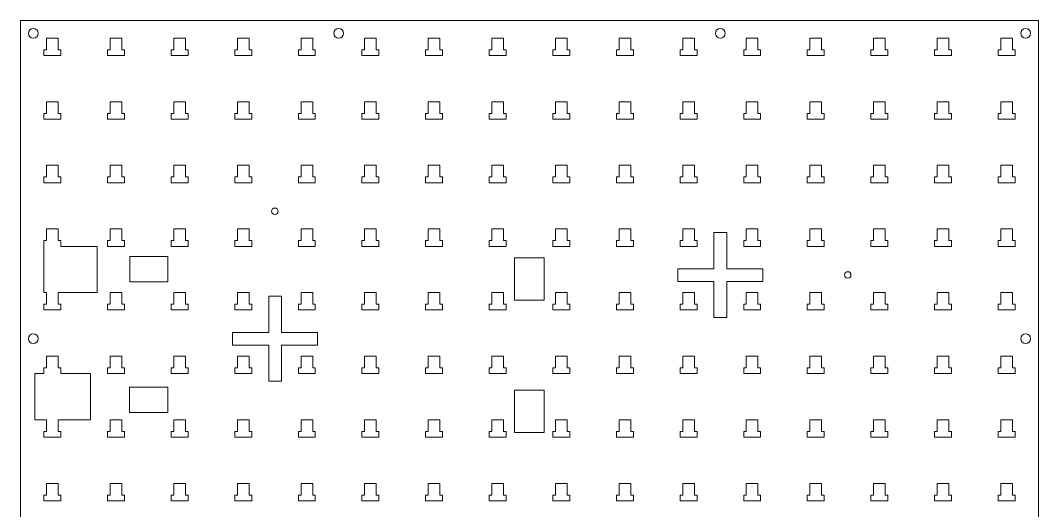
# Model space of a CAD drawing. Header units: millimetres. Extents: x 81 to 1057, y 169 to 680.
# Drawn here: x 576.4 to 1056.6, y 446.4 to 677.6 of the extents above; entities that cross this region are included whole.
import ezdxf

# ---------------------------------------------------------------- set-up
doc = ezdxf.new("R2010")
doc.units = ezdxf.units.MM

msp = doc.modelspace()

# ---------------------------------------------------------------- linework, layer by layer
at = {"color": 7, "linetype": 'Continuous', "lineweight": 15}
for p, q in [((576.433, 677.563), (576.433, 197.363)), ((1056.633, 677.563), (576.433, 677.563)), ((1056.633, 295.543), (1056.633, 677.563)), ((588.783, 669.213), (594.283, 669.213)), ((588.783, 669.213), (588.783, 663.713)), ((594.283, 669.213), (594.283, 663.713)), ((618.783, 669.213), (624.283, 669.213)), ((618.783, 669.213), (618.783, 663.713)), ((624.283, 669.213), (624.283, 663.713)), ((648.783, 669.213), (654.283, 669.213)), ((648.783, 669.213), (648.783, 663.713)), ((654.283, 669.213), (654.283, 663.713)), ((678.783, 669.213), (684.283, 669.213)), ((678.783, 669.213), (678.783, 663.713)), ((684.283, 669.213), (684.283, 663.713)), ((708.783, 669.213), (714.283, 669.213)), ((708.783, 669.213), (708.783, 663.713)), ((714.283, 669.213), (714.283, 663.713)), ((738.783, 669.213), (744.283, 669.213)), ((738.783, 669.213), (738.783, 663.713)), ((744.283, 669.213), (744.283, 663.713)), ((768.783, 669.213), (774.283, 669.213)), ((768.783, 669.213), (768.783, 663.713)), ((774.283, 669.213), (774.283, 663.713)), ((798.783, 669.213), (804.283, 669.213)), ((798.783, 669.213), (798.783, 663.713)), ((804.283, 669.213), (804.283, 663.713)), ((828.783, 669.213), (834.283, 669.213)), ((828.783, 669.213), (828.783, 663.713)), ((834.283, 669.213), (834.283, 663.713)), ((858.783, 669.213), (864.283, 669.213)), ((858.783, 669.213), (858.783, 663.713)), ((864.283, 669.213), (864.283, 663.713)), ((888.783, 669.213), (894.283, 669.213)), ((888.783, 669.213), (888.783, 663.713)), ((894.283, 669.213), (894.283, 663.713)), ((918.783, 669.213), (924.283, 669.213)), ((918.783, 669.213), (918.783, 663.713)), ((924.283, 669.213), (924.283, 663.713)), ((948.783, 669.213), (954.283, 669.213)), ((948.783, 669.213), (948.783, 663.713)), ((954.283, 669.213), (954.283, 663.713)), ((978.783, 669.213), (984.283, 669.213)), ((978.783, 669.213), (978.783, 663.713)), ((984.283, 669.213), (984.283, 663.713)), ((1008.783, 669.213), (1014.283, 669.213)), ((1008.783, 669.213), (1008.783, 663.713)), ((1014.283, 669.213), (1014.283, 663.713)), ((1038.783, 669.213), (1044.283, 669.213)), ((1038.783, 669.213), (1038.783, 663.713)), ((1044.283, 669.213), (1044.283, 663.713)), ((587.533, 663.713), (588.783, 663.713)), ((587.533, 663.713), (587.533, 661.013)), ((594.283, 663.713), (595.533, 663.713)), ((595.533, 663.713), (595.533, 661.013)), ((617.533, 663.713), (618.783, 663.713)), ((617.533, 663.713), (617.533, 661.013)), ((624.283, 663.713), (625.533, 663.713)), ((625.533, 663.713), (625.533, 661.013)), ((647.533, 663.713), (648.783, 663.713)), ((647.533, 663.713), (647.533, 661.013)), ((654.283, 663.713), (655.533, 663.713)), ((655.533, 663.713), (655.533, 661.013)), ((677.533, 663.713), (678.783, 663.713)), ((677.533, 663.713), (677.533, 661.013)), ((684.283, 663.713), (685.533, 663.713)), ((685.533, 663.713), (685.533, 661.013)), ((707.533, 663.713), (708.783, 663.713)), ((707.533, 663.713), (707.533, 661.013)), ((714.283, 663.713), (715.533, 663.713)), ((715.533, 663.713), (715.533, 661.013)), ((737.533, 663.713), (738.783, 663.713)), ((737.533, 663.713), (737.533, 661.013)), ((744.283, 663.713), (745.533, 663.713)), ((745.533, 663.713), (745.533, 661.013)), ((767.533, 663.713), (768.783, 663.713)), ((767.533, 663.713), (767.533, 661.013)), ((774.283, 663.713), (775.533, 663.713)), ((775.533, 663.713), (775.533, 661.013)), ((797.533, 663.713), (798.783, 663.713)), ((797.533, 663.713), (797.533, 661.013)), ((804.283, 663.713), (805.533, 663.713)), ((805.533, 663.713), (805.533, 661.013)), ((827.533, 663.713), (828.783, 663.713)), ((827.533, 663.713), (827.533, 661.013)), ((834.283, 663.713), (835.533, 663.713)), ((835.533, 663.713), (835.533, 661.013)), ((857.533, 663.713), (858.783, 663.713)), ((857.533, 663.713), (857.533, 661.013)), ((864.283, 663.713), (865.533, 663.713)), ((865.533, 663.713), (865.533, 661.013)), ((887.533, 663.713), (888.783, 663.713)), ((887.533, 663.713), (887.533, 661.013)), ((894.283, 663.713), (895.533, 663.713)), ((895.533, 663.713), (895.533, 661.013)), ((917.533, 663.713), (918.783, 663.713)), ((917.533, 663.713), (917.533, 661.013)), ((924.283, 663.713), (925.533, 663.713)), ((925.533, 663.713), (925.533, 661.013)), ((947.533, 663.713), (948.783, 663.713)), ((947.533, 663.713), (947.533, 661.013)), ((954.283, 663.713), (955.533, 663.713)), ((955.533, 663.713), (955.533, 661.013)), ((977.533, 663.713), (978.783, 663.713)), ((977.533, 663.713), (977.533, 661.013)), ((984.283, 663.713), (985.533, 663.713)), ((985.533, 663.713), (985.533, 661.013)), ((1007.533, 663.713), (1008.783, 663.713)), ((1007.533, 663.713), (1007.533, 661.013)), ((1014.283, 663.713), (1015.533, 663.713)), ((1015.533, 663.713), (1015.533, 661.013)), ((1037.533, 663.713), (1038.783, 663.713)), ((1037.533, 663.713), (1037.533, 661.013)), ((1044.283, 663.713), (1045.533, 663.713)), ((1045.533, 663.713), (1045.533, 661.013)), ((587.533, 661.013), (595.533, 661.013)), ((617.533, 661.013), (625.533, 661.013)), ((647.533, 661.013), (655.533, 661.013)), ((677.533, 661.013), (685.533, 661.013)), ((707.533, 661.013), (715.533, 661.013)), ((737.533, 661.013), (745.533, 661.013)), ((767.533, 661.013), (775.533, 661.013)), ((797.533, 661.013), (805.533, 661.013)), ((827.533, 661.013), (835.533, 661.013)), ((857.533, 661.013), (865.533, 661.013)), ((887.533, 661.013), (895.533, 661.013)), ((917.533, 661.013), (925.533, 661.013)), ((947.533, 661.013), (955.533, 661.013)), ((977.533, 661.013), (985.533, 661.013)), ((1007.533, 661.013), (1015.533, 661.013)), ((1037.533, 661.013), (1045.533, 661.013)), ((588.783, 639.213), (594.283, 639.213)), ((588.783, 639.213), (588.783, 633.713)), ((594.283, 639.213), (594.283, 633.713)), ((618.783, 639.213), (624.283, 639.213)), ((618.783, 639.213), (618.783, 633.713)), ((624.283, 639.213), (624.283, 633.713)), ((648.783, 639.213), (654.283, 639.213)), ((648.783, 639.213), (648.783, 633.713)), ((654.283, 639.213), (654.283, 633.713)), ((678.783, 639.213), (684.283, 639.213)), ((678.783, 639.213), (678.783, 633.713)), ((684.283, 639.213), (684.283, 633.713)), ((708.783, 639.213), (714.283, 639.213)), ((708.783, 639.213), (708.783, 633.713)), ((714.283, 639.213), (714.283, 633.713)), ((738.783, 639.213), (744.283, 639.213)), ((738.783, 639.213), (738.783, 633.713)), ((744.283, 639.213), (744.283, 633.713)), ((768.783, 639.213), (774.283, 639.213)), ((768.783, 639.213), (768.783, 633.713)), ((774.283, 639.213), (774.283, 633.713)), ((798.783, 639.213), (804.283, 639.213)), ((798.783, 639.213), (798.783, 633.713)), ((804.283, 639.213), (804.283, 633.713)), ((828.783, 639.213), (834.283, 639.213)), ((828.783, 639.213), (828.783, 633.713)), ((834.283, 639.213), (834.283, 633.713)), ((858.783, 639.213), (864.283, 639.213)), ((858.783, 639.213), (858.783, 633.713)), ((864.283, 639.213), (864.283, 633.713)), ((888.783, 639.213), (894.283, 639.213)), ((888.783, 639.213), (888.783, 633.713)), ((894.283, 639.213), (894.283, 633.713)), ((918.783, 639.213), (924.283, 639.213)), ((918.783, 639.213), (918.783, 633.713)), ((924.283, 639.213), (924.283, 633.713)), ((948.783, 639.213), (954.283, 639.213)), ((948.783, 639.213), (948.783, 633.713)), ((954.283, 639.213), (954.283, 633.713)), ((978.783, 639.213), (984.283, 639.213)), ((978.783, 639.213), (978.783, 633.713)), ((984.283, 639.213), (984.283, 633.713)), ((1008.783, 639.213), (1014.283, 639.213)), ((1008.783, 639.213), (1008.783, 633.713)), ((1014.283, 639.213), (1014.283, 633.713)), ((1038.783, 639.213), (1044.283, 639.213)), ((1038.783, 639.213), (1038.783, 633.713)), ((1044.283, 639.213), (1044.283, 633.713)), ((587.533, 633.713), (588.783, 633.713)), ((587.533, 633.713), (587.533, 631.013)), ((587.533, 631.013), (595.533, 631.013)), ((594.283, 633.713), (595.533, 633.713)), ((595.533, 633.713), (595.533, 631.013)), ((617.533, 633.713), (618.783, 633.713)), ((617.533, 633.713), (617.533, 631.013)), ((617.533, 631.013), (625.533, 631.013)), ((624.283, 633.713), (625.533, 633.713)), ((625.533, 633.713), (625.533, 631.013)), ((647.533, 633.713), (648.783, 633.713)), ((647.533, 633.713), (647.533, 631.013)), ((647.533, 631.013), (655.533, 631.013)), ((654.283, 633.713), (655.533, 633.713)), ((655.533, 633.713), (655.533, 631.013)), ((677.533, 633.713), (678.783, 633.713)), ((677.533, 633.713), (677.533, 631.013)), ((677.533, 631.013), (685.533, 631.013)), ((684.283, 633.713), (685.533, 633.713)), ((685.533, 633.713), (685.533, 631.013)), ((707.533, 633.713), (708.783, 633.713)), ((707.533, 633.713), (707.533, 631.013)), ((707.533, 631.013), (715.533, 631.013)), ((714.283, 633.713), (715.533, 633.713)), ((715.533, 633.713), (715.533, 631.013)), ((737.533, 633.713), (738.783, 633.713)), ((737.533, 633.713), (737.533, 631.013)), ((737.533, 631.013), (745.533, 631.013)), ((744.283, 633.713), (745.533, 633.713)), ((745.533, 633.713), (745.533, 631.013)), ((767.533, 633.713), (768.783, 633.713)), ((767.533, 633.713), (767.533, 631.013)), ((767.533, 631.013), (775.533, 631.013)), ((774.283, 633.713), (775.533, 633.713)), ((775.533, 633.713), (775.533, 631.013)), ((797.533, 633.713), (798.783, 633.713)), ((797.533, 633.713), (797.533, 631.013)), ((797.533, 631.013), (805.533, 631.013)), ((804.283, 633.713), (805.533, 633.713)), ((805.533, 633.713), (805.533, 631.013)), ((827.533, 633.713), (828.783, 633.713)), ((827.533, 633.713), (827.533, 631.013)), ((827.533, 631.013), (835.533, 631.013)), ((834.283, 633.713), (835.533, 633.713)), ((835.533, 633.713), (835.533, 631.013)), ((857.533, 633.713), (858.783, 633.713)), ((857.533, 633.713), (857.533, 631.013)), ((857.533, 631.013), (865.533, 631.013)), ((864.283, 633.713), (865.533, 633.713)), ((865.533, 633.713), (865.533, 631.013)), ((887.533, 633.713), (888.783, 633.713)), ((887.533, 633.713), (887.533, 631.013)), ((887.533, 631.013), (895.533, 631.013)), ((894.283, 633.713), (895.533, 633.713)), ((895.533, 633.713), (895.533, 631.013)), ((917.533, 633.713), (918.783, 633.713)), ((917.533, 633.713), (917.533, 631.013)), ((917.533, 631.013), (925.533, 631.013)), ((924.283, 633.713), (925.533, 633.713)), ((925.533, 633.713), (925.533, 631.013)), ((947.533, 633.713), (948.783, 633.713)), ((947.533, 633.713), (947.533, 631.013)), ((947.533, 631.013), (955.533, 631.013)), ((954.283, 633.713), (955.533, 633.713)), ((955.533, 633.713), (955.533, 631.013)), ((977.533, 633.713), (978.783, 633.713)), ((977.533, 633.713), (977.533, 631.013)), ((977.533, 631.013), (985.533, 631.013)), ((984.283, 633.713), (985.533, 633.713)), ((985.533, 633.713), (985.533, 631.013)), ((1007.533, 633.713), (1008.783, 633.713)), ((1007.533, 633.713), (1007.533, 631.013)), ((1007.533, 631.013), (1015.533, 631.013)), ((1014.283, 633.713), (1015.533, 633.713)), ((1015.533, 633.713), (1015.533, 631.013)), ((1037.533, 633.713), (1038.783, 633.713)), ((1037.533, 633.713), (1037.533, 631.013)), ((1037.533, 631.013), (1045.533, 631.013)), ((1044.283, 633.713), (1045.533, 633.713)), ((1045.533, 633.713), (1045.533, 631.013)), ((588.783, 609.213), (594.283, 609.213)), ((588.783, 609.213), (588.783, 603.713)), ((594.283, 609.213), (594.283, 603.713)), ((618.783, 609.213), (624.283, 609.213)), ((618.783, 609.213), (618.783, 603.713)), ((624.283, 609.213), (624.283, 603.713)), ((648.783, 609.213), (654.283, 609.213)), ((648.783, 609.213), (648.783, 603.713)), ((654.283, 609.213), (654.283, 603.713)), ((678.783, 609.213), (684.283, 609.213)), ((678.783, 609.213), (678.783, 603.713)), ((684.283, 609.213), (684.283, 603.713)), ((708.783, 609.213), (714.283, 609.213)), ((708.783, 609.213), (708.783, 603.713)), ((714.283, 609.213), (714.283, 603.713)), ((738.783, 609.213), (744.283, 609.213)), ((738.783, 609.213), (738.783, 603.713)), ((744.283, 609.213), (744.283, 603.713)), ((768.783, 609.213), (774.283, 609.213)), ((768.783, 609.213), (768.783, 603.713)), ((774.283, 609.213), (774.283, 603.713)), ((798.783, 609.213), (804.283, 609.213)), ((798.783, 609.213), (798.783, 603.713)), ((804.283, 609.213), (804.283, 603.713)), ((828.783, 609.213), (834.283, 609.213)), ((828.783, 609.213), (828.783, 603.713)), ((834.283, 609.213), (834.283, 603.713)), ((858.783, 609.213), (864.283, 609.213)), ((858.783, 609.213), (858.783, 603.713)), ((864.283, 609.213), (864.283, 603.713)), ((888.783, 609.213), (894.283, 609.213)), ((888.783, 609.213), (888.783, 603.713)), ((894.283, 609.213), (894.283, 603.713)), ((918.783, 609.213), (924.283, 609.213)), ((918.783, 609.213), (918.783, 603.713)), ((924.283, 609.213), (924.283, 603.713)), ((948.783, 609.213), (954.283, 609.213)), ((948.783, 609.213), (948.783, 603.713)), ((954.283, 609.213), (954.283, 603.713)), ((978.783, 609.213), (984.283, 609.213)), ((978.783, 609.213), (978.783, 603.713)), ((984.283, 609.213), (984.283, 603.713)), ((1008.783, 609.213), (1014.283, 609.213)), ((1008.783, 609.213), (1008.783, 603.713)), ((1014.283, 609.213), (1014.283, 603.713)), ((1038.783, 609.213), (1044.283, 609.213)), ((1038.783, 609.213), (1038.783, 603.713)), ((1044.283, 609.213), (1044.283, 603.713)), ((587.533, 603.713), (588.783, 603.713)), ((587.533, 603.713), (587.533, 601.013)), ((587.533, 601.013), (595.533, 601.013)), ((594.283, 603.713), (595.533, 603.713)), ((595.533, 603.713), (595.533, 601.013)), ((617.533, 603.713), (618.783, 603.713)), ((617.533, 603.713), (617.533, 601.013)), ((617.533, 601.013), (625.533, 601.013)), ((624.283, 603.713), (625.533, 603.713)), ((625.533, 603.713), (625.533, 601.013)), ((647.533, 603.713), (648.783, 603.713)), ((647.533, 603.713), (647.533, 601.013)), ((647.533, 601.013), (655.533, 601.013)), ((654.283, 603.713), (655.533, 603.713)), ((655.533, 603.713), (655.533, 601.013)), ((677.533, 603.713), (678.783, 603.713)), ((677.533, 603.713), (677.533, 601.013)), ((677.533, 601.013), (685.533, 601.013)), ((684.283, 603.713), (685.533, 603.713)), ((685.533, 603.713), (685.533, 601.013)), ((707.533, 603.713), (708.783, 603.713)), ((707.533, 603.713), (707.533, 601.013)), ((707.533, 601.013), (715.533, 601.013)), ((714.283, 603.713), (715.533, 603.713)), ((715.533, 603.713), (715.533, 601.013)), ((737.533, 603.713), (738.783, 603.713)), ((737.533, 603.713), (737.533, 601.013)), ((737.533, 601.013), (745.533, 601.013)), ((744.283, 603.713), (745.533, 603.713)), ((745.533, 603.713), (745.533, 601.013)), ((767.533, 603.713), (768.783, 603.713)), ((767.533, 603.713), (767.533, 601.013)), ((767.533, 601.013), (775.533, 601.013)), ((774.283, 603.713), (775.533, 603.713)), ((775.533, 603.713), (775.533, 601.013)), ((797.533, 603.713), (798.783, 603.713)), ((797.533, 603.713), (797.533, 601.013)), ((797.533, 601.013), (805.533, 601.013)), ((804.283, 603.713), (805.533, 603.713)), ((805.533, 603.713), (805.533, 601.013)), ((827.533, 603.713), (828.783, 603.713)), ((827.533, 603.713), (827.533, 601.013)), ((827.533, 601.013), (835.533, 601.013)), ((834.283, 603.713), (835.533, 603.713)), ((835.533, 603.713), (835.533, 601.013)), ((857.533, 603.713), (858.783, 603.713)), ((857.533, 603.713), (857.533, 601.013)), ((857.533, 601.013), (865.533, 601.013)), ((864.283, 603.713), (865.533, 603.713)), ((865.533, 603.713), (865.533, 601.013)), ((887.533, 603.713), (888.783, 603.713)), ((887.533, 603.713), (887.533, 601.013)), ((887.533, 601.013), (895.533, 601.013)), ((894.283, 603.713), (895.533, 603.713)), ((895.533, 603.713), (895.533, 601.013)), ((917.533, 603.713), (918.783, 603.713)), ((917.533, 603.713), (917.533, 601.013)), ((917.533, 601.013), (925.533, 601.013)), ((924.283, 603.713), (925.533, 603.713)), ((925.533, 603.713), (925.533, 601.013)), ((947.533, 603.713), (948.783, 603.713)), ((947.533, 603.713), (947.533, 601.013)), ((947.533, 601.013), (955.533, 601.013)), ((954.283, 603.713), (955.533, 603.713)), ((955.533, 603.713), (955.533, 601.013)), ((977.533, 603.713), (978.783, 603.713)), ((977.533, 603.713), (977.533, 601.013)), ((977.533, 601.013), (985.533, 601.013)), ((984.283, 603.713), (985.533, 603.713)), ((985.533, 603.713), (985.533, 601.013)), ((1007.533, 603.713), (1008.783, 603.713)), ((1007.533, 603.713), (1007.533, 601.013)), ((1007.533, 601.013), (1015.533, 601.013)), ((1014.283, 603.713), (1015.533, 603.713)), ((1015.533, 603.713), (1015.533, 601.013)), ((1037.533, 603.713), (1038.783, 603.713)), ((1037.533, 603.713), (1037.533, 601.013)), ((1037.533, 601.013), (1045.533, 601.013)), ((1044.283, 603.713), (1045.533, 603.713)), ((1045.533, 603.713), (1045.533, 601.013)), ((588.783, 579.213), (594.283, 579.213)), ((588.783, 579.213), (588.783, 573.713)), ((594.283, 579.213), (594.283, 573.713)), ((618.783, 579.213), (624.283, 579.213)), ((618.783, 579.213), (618.783, 573.713)), ((624.283, 579.213), (624.283, 573.713)), ((648.783, 579.213), (654.283, 579.213)), ((648.783, 579.213), (648.783, 573.713)), ((654.283, 579.213), (654.283, 573.713)), ((678.783, 579.213), (684.283, 579.213)), ((678.783, 579.213), (678.783, 573.713)), ((684.283, 579.213), (684.283, 573.713)), ((708.783, 579.213), (714.283, 579.213)), ((708.783, 579.213), (708.783, 573.713)), ((714.283, 579.213), (714.283, 573.713)), ((738.783, 579.213), (744.283, 579.213)), ((738.783, 579.213), (738.783, 573.713)), ((744.283, 579.213), (744.283, 573.713)), ((768.783, 579.213), (774.283, 579.213)), ((768.783, 579.213), (768.783, 573.713)), ((774.283, 579.213), (774.283, 573.713)), ((798.783, 579.213), (804.283, 579.213)), ((798.783, 579.213), (798.783, 573.713)), ((804.283, 579.213), (804.283, 573.713)), ((828.783, 579.213), (834.283, 579.213)), ((828.783, 579.213), (828.783, 573.713)), ((834.283, 579.213), (834.283, 573.713)), ((858.783, 579.213), (864.283, 579.213)), ((858.783, 579.213), (858.783, 573.713)), ((864.283, 579.213), (864.283, 573.713)), ((888.783, 579.213), (894.283, 579.213)), ((888.783, 579.213), (888.783, 573.713)), ((894.283, 579.213), (894.283, 573.713)), ((909.533, 577.463), (903.533, 577.463)), ((903.533, 577.463), (903.533, 560.463)), ((909.533, 560.463), (909.533, 577.463)), ((918.783, 579.213), (924.283, 579.213)), ((918.783, 579.213), (918.783, 573.713)), ((924.283, 579.213), (924.283, 573.713)), ((948.783, 579.213), (954.283, 579.213)), ((948.783, 579.213), (948.783, 573.713)), ((954.283, 579.213), (954.283, 573.713)), ((978.783, 579.213), (984.283, 579.213)), ((978.783, 579.213), (978.783, 573.713)), ((984.283, 579.213), (984.283, 573.713)), ((1008.783, 579.213), (1014.283, 579.213)), ((1008.783, 579.213), (1008.783, 573.713)), ((1014.283, 579.213), (1014.283, 573.713)), ((1038.783, 579.213), (1044.283, 579.213)), ((1038.783, 579.213), (1038.783, 573.713)), ((1044.283, 579.213), (1044.283, 573.713)), ((587.533, 573.713), (588.783, 573.713)), ((587.533, 573.713), (587.533, 549.213)), ((594.283, 573.713), (595.533, 573.713)), ((595.533, 573.713), (595.533, 571.013)), ((617.533, 573.713), (618.783, 573.713)), ((617.533, 573.713), (617.533, 571.013)), ((624.283, 573.713), (625.533, 573.713)), ((625.533, 573.713), (625.533, 571.013)), ((647.533, 573.713), (648.783, 573.713)), ((647.533, 573.713), (647.533, 571.013)), ((654.283, 573.713), (655.533, 573.713)), ((655.533, 573.713), (655.533, 571.013)), ((677.533, 573.713), (678.783, 573.713)), ((677.533, 573.713), (677.533, 571.013)), ((684.283, 573.713), (685.533, 573.713)), ((685.533, 573.713), (685.533, 571.013)), ((707.533, 573.713), (708.783, 573.713)), ((707.533, 573.713), (707.533, 571.013)), ((714.283, 573.713), (715.533, 573.713)), ((715.533, 573.713), (715.533, 571.013)), ((737.533, 573.713), (738.783, 573.713)), ((737.533, 573.713), (737.533, 571.013)), ((744.283, 573.713), (745.533, 573.713)), ((745.533, 573.713), (745.533, 571.013)), ((767.533, 573.713), (768.783, 573.713)), ((767.533, 573.713), (767.533, 571.013)), ((774.283, 573.713), (775.533, 573.713)), ((775.533, 573.713), (775.533, 571.013)), ((797.533, 573.713), (798.783, 573.713)), ((797.533, 573.713), (797.533, 571.013)), ((804.283, 573.713), (805.533, 573.713)), ((805.533, 573.713), (805.533, 571.013)), ((827.533, 573.713), (828.783, 573.713)), ((827.533, 573.713), (827.533, 571.013)), ((834.283, 573.713), (835.533, 573.713)), ((835.533, 573.713), (835.533, 571.013)), ((857.533, 573.713), (858.783, 573.713)), ((857.533, 573.713), (857.533, 571.013)), ((864.283, 573.713), (865.533, 573.713)), ((865.533, 573.713), (865.533, 571.013)), ((887.533, 573.713), (888.783, 573.713)), ((887.533, 573.713), (887.533, 571.013)), ((894.283, 573.713), (895.533, 573.713)), ((895.533, 573.713), (895.533, 571.013)), ((917.533, 573.713), (918.783, 573.713)), ((917.533, 573.713), (917.533, 571.013)), ((924.283, 573.713), (925.533, 573.713)), ((925.533, 573.713), (925.533, 571.013)), ((947.533, 573.713), (948.783, 573.713)), ((947.533, 573.713), (947.533, 571.013)), ((954.283, 573.713), (955.533, 573.713)), ((955.533, 573.713), (955.533, 571.013)), ((977.533, 573.713), (978.783, 573.713)), ((977.533, 573.713), (977.533, 571.013)), ((984.283, 573.713), (985.533, 573.713)), ((985.533, 573.713), (985.533, 571.013)), ((1007.533, 573.713), (1008.783, 573.713)), ((1007.533, 573.713), (1007.533, 571.013)), ((1014.283, 573.713), (1015.533, 573.713)), ((1015.533, 573.713), (1015.533, 571.013)), ((1037.533, 573.713), (1038.783, 573.713)), ((1037.533, 573.713), (1037.533, 571.013)), ((1044.283, 573.713), (1045.533, 573.713)), ((1045.533, 573.713), (1045.533, 571.013)), ((612.656, 571.013), (595.533, 571.013)), ((612.656, 549.213), (612.656, 571.013)), ((617.533, 571.013), (625.533, 571.013)), ((647.533, 571.013), (655.533, 571.013)), ((677.533, 571.013), (685.533, 571.013)), ((707.533, 571.013), (715.533, 571.013)), ((737.533, 571.013), (745.533, 571.013)), ((767.533, 571.013), (775.533, 571.013)), ((797.533, 571.013), (805.533, 571.013)), ((827.533, 571.013), (835.533, 571.013)), ((857.533, 571.013), (865.533, 571.013)), ((887.533, 571.013), (895.533, 571.013)), ((917.533, 571.013), (925.533, 571.013)), ((947.533, 571.013), (955.533, 571.013)), ((977.533, 571.013), (985.533, 571.013)), ((1007.533, 571.013), (1015.533, 571.013)), ((1037.533, 571.013), (1045.533, 571.013)), ((646.019, 566.21), (628.019, 566.21)), ((628.019, 566.21), (628.019, 554.21)), ((646.019, 554.21), (646.019, 566.21)), ((823.433, 565.563), (809.433, 565.563)), ((809.433, 565.563), (809.433, 545.563)), ((823.433, 545.563), (823.433, 565.563)), ((903.533, 560.463), (886.533, 560.463)), ((886.533, 560.463), (886.533, 554.463)), ((926.533, 560.463), (909.533, 560.463)), ((926.533, 554.463), (926.533, 560.463)), ((628.019, 554.21), (646.019, 554.21)), ((886.533, 554.463), (903.533, 554.463)), ((903.533, 554.463), (903.533, 537.463)), ((909.533, 537.463), (909.533, 554.463)), ((909.533, 554.463), (926.533, 554.463)), ((587.533, 549.213), (588.783, 549.213)), ((588.783, 549.213), (588.783, 543.713)), ((594.283, 549.213), (594.283, 543.713)), ((594.283, 549.213), (612.656, 549.213)), ((618.783, 549.213), (624.283, 549.213)), ((618.783, 549.213), (618.783, 543.713)), ((624.283, 549.213), (624.283, 543.713)), ((648.783, 549.213), (654.283, 549.213)), ((648.783, 549.213), (648.783, 543.713)), ((654.283, 549.213), (654.283, 543.713)), ((678.783, 549.213), (684.283, 549.213)), ((678.783, 549.213), (678.783, 543.713)), ((684.283, 549.213), (684.283, 543.713)), ((693.533, 547.463), (693.533, 530.463)), ((699.533, 547.463), (693.533, 547.463)), ((699.533, 530.463), (699.533, 547.463)), ((708.783, 549.213), (714.283, 549.213)), ((708.783, 549.213), (708.783, 543.713)), ((714.283, 549.213), (714.283, 543.713)), ((738.783, 549.213), (744.283, 549.213)), ((738.783, 549.213), (738.783, 543.713)), ((744.283, 549.213), (744.283, 543.713)), ((768.783, 549.213), (774.283, 549.213)), ((768.783, 549.213), (768.783, 543.713)), ((774.283, 549.213), (774.283, 543.713)), ((798.783, 549.213), (804.283, 549.213)), ((798.783, 549.213), (798.783, 543.713)), ((804.283, 549.213), (804.283, 543.713)), ((828.783, 549.213), (834.283, 549.213)), ((828.783, 549.213), (828.783, 543.713)), ((834.283, 549.213), (834.283, 543.713)), ((858.783, 549.213), (864.283, 549.213)), ((858.783, 549.213), (858.783, 543.713)), ((864.283, 549.213), (864.283, 543.713)), ((888.783, 549.213), (894.283, 549.213)), ((888.783, 549.213), (888.783, 543.713)), ((894.283, 549.213), (894.283, 543.713)), ((918.783, 549.213), (924.283, 549.213)), ((918.783, 549.213), (918.783, 543.713)), ((924.283, 549.213), (924.283, 543.713)), ((948.783, 549.213), (954.283, 549.213)), ((948.783, 549.213), (948.783, 543.713)), ((954.283, 549.213), (954.283, 543.713)), ((978.783, 549.213), (984.283, 549.213)), ((978.783, 549.213), (978.783, 543.713)), ((984.283, 549.213), (984.283, 543.713)), ((1008.783, 549.213), (1014.283, 549.213)), ((1008.783, 549.213), (1008.783, 543.713)), ((1014.283, 549.213), (1014.283, 543.713)), ((1038.783, 549.213), (1044.283, 549.213)), ((1038.783, 549.213), (1038.783, 543.713)), ((1044.283, 549.213), (1044.283, 543.713)), ((587.533, 543.713), (588.783, 543.713)), ((587.533, 543.713), (587.533, 541.013)), ((594.283, 543.713), (595.533, 543.713)), ((595.533, 543.713), (595.533, 541.013)), ((617.533, 543.713), (618.783, 543.713)), ((617.533, 543.713), (617.533, 541.013)), ((624.283, 543.713), (625.533, 543.713)), ((625.533, 543.713), (625.533, 541.013)), ((647.533, 543.713), (648.783, 543.713)), ((647.533, 543.713), (647.533, 541.013)), ((654.283, 543.713), (655.533, 543.713)), ((655.533, 543.713), (655.533, 541.013)), ((677.533, 543.713), (678.783, 543.713)), ((677.533, 543.713), (677.533, 541.013)), ((684.283, 543.713), (685.533, 543.713)), ((685.533, 543.713), (685.533, 541.013)), ((707.533, 543.713), (708.783, 543.713)), ((707.533, 543.713), (707.533, 541.013)), ((714.283, 543.713), (715.533, 543.713)), ((715.533, 543.713), (715.533, 541.013)), ((737.533, 543.713), (738.783, 543.713)), ((737.533, 543.713), (737.533, 541.013)), ((744.283, 543.713), (745.533, 543.713)), ((745.533, 543.713), (745.533, 541.013)), ((767.533, 543.713), (768.783, 543.713)), ((767.533, 543.713), (767.533, 541.013)), ((774.283, 543.713), (775.533, 543.713)), ((775.533, 543.713), (775.533, 541.013)), ((797.533, 543.713), (798.783, 543.713)), ((797.533, 543.713), (797.533, 541.013)), ((804.283, 543.713), (805.533, 543.713)), ((805.533, 543.713), (805.533, 541.013)), ((809.433, 545.563), (823.433, 545.563)), ((827.533, 543.713), (828.783, 543.713)), ((827.533, 543.713), (827.533, 541.013)), ((834.283, 543.713), (835.533, 543.713)), ((835.533, 543.713), (835.533, 541.013)), ((857.533, 543.713), (858.783, 543.713)), ((857.533, 543.713), (857.533, 541.013)), ((864.283, 543.713), (865.533, 543.713)), ((865.533, 543.713), (865.533, 541.013)), ((887.533, 543.713), (888.783, 543.713)), ((887.533, 543.713), (887.533, 541.013)), ((894.283, 543.713), (895.533, 543.713)), ((895.533, 543.713), (895.533, 541.013)), ((917.533, 543.713), (918.783, 543.713)), ((917.533, 543.713), (917.533, 541.013)), ((924.283, 543.713), (925.533, 543.713)), ((925.533, 543.713), (925.533, 541.013)), ((947.533, 543.713), (948.783, 543.713)), ((947.533, 543.713), (947.533, 541.013)), ((954.283, 543.713), (955.533, 543.713)), ((955.533, 543.713), (955.533, 541.013)), ((977.533, 543.713), (978.783, 543.713)), ((977.533, 543.713), (977.533, 541.013)), ((984.283, 543.713), (985.533, 543.713)), ((985.533, 543.713), (985.533, 541.013)), ((1007.533, 543.713), (1008.783, 543.713)), ((1007.533, 543.713), (1007.533, 541.013)), ((1014.283, 543.713), (1015.533, 543.713)), ((1015.533, 543.713), (1015.533, 541.013)), ((1037.533, 543.713), (1038.783, 543.713)), ((1037.533, 543.713), (1037.533, 541.013)), ((1044.283, 543.713), (1045.533, 543.713)), ((1045.533, 543.713), (1045.533, 541.013)), ((587.533, 541.013), (595.533, 541.013)), ((617.533, 541.013), (625.533, 541.013)), ((647.533, 541.013), (655.533, 541.013)), ((677.533, 541.013), (685.533, 541.013)), ((707.533, 541.013), (715.533, 541.013)), ((737.533, 541.013), (745.533, 541.013)), ((767.533, 541.013), (775.533, 541.013)), ((797.533, 541.013), (805.533, 541.013)), ((827.533, 541.013), (835.533, 541.013)), ((857.533, 541.013), (865.533, 541.013)), ((887.533, 541.013), (895.533, 541.013)), ((917.533, 541.013), (925.533, 541.013)), ((947.533, 541.013), (955.533, 541.013)), ((977.533, 541.013), (985.533, 541.013)), ((1007.533, 541.013), (1015.533, 541.013)), ((1037.533, 541.013), (1045.533, 541.013)), ((903.533, 537.463), (909.533, 537.463)), ((693.533, 530.463), (676.533, 530.463)), ((676.533, 530.463), (676.533, 524.463)), ((716.533, 530.463), (699.533, 530.463)), ((716.533, 524.463), (716.533, 530.463)), ((676.533, 524.463), (693.533, 524.463)), ((693.533, 524.463), (693.533, 507.463)), ((699.533, 507.463), (699.533, 524.463)), ((699.533, 524.463), (716.533, 524.463)), ((588.783, 519.213), (594.283, 519.213)), ((588.783, 519.213), (588.783, 513.713)), ((594.283, 519.213), (594.283, 513.713)), ((618.783, 519.213), (624.283, 519.213)), ((618.783, 519.213), (618.783, 513.713)), ((624.283, 519.213), (624.283, 513.713)), ((648.783, 519.213), (654.283, 519.213)), ((648.783, 519.213), (648.783, 513.713)), ((654.283, 519.213), (654.283, 513.713)), ((678.783, 519.213), (684.283, 519.213)), ((678.783, 519.213), (678.783, 513.713)), ((684.283, 519.213), (684.283, 513.713)), ((708.783, 519.213), (714.283, 519.213)), ((708.783, 519.213), (708.783, 513.713)), ((714.283, 519.213), (714.283, 513.713)), ((738.783, 519.213), (744.283, 519.213)), ((738.783, 519.213), (738.783, 513.713)), ((744.283, 519.213), (744.283, 513.713)), ((768.783, 519.213), (774.283, 519.213)), ((768.783, 519.213), (768.783, 513.713)), ((774.283, 519.213), (774.283, 513.713)), ((798.783, 519.213), (804.283, 519.213)), ((798.783, 519.213), (798.783, 513.713)), ((804.283, 519.213), (804.283, 513.713)), ((828.783, 519.213), (834.283, 519.213)), ((828.783, 519.213), (828.783, 513.713)), ((834.283, 519.213), (834.283, 513.713)), ((858.783, 519.213), (864.283, 519.213)), ((858.783, 519.213), (858.783, 513.713)), ((864.283, 519.213), (864.283, 513.713)), ((888.783, 519.213), (894.283, 519.213)), ((888.783, 519.213), (888.783, 513.713)), ((894.283, 519.213), (894.283, 513.713)), ((918.783, 519.213), (924.283, 519.213)), ((918.783, 519.213), (918.783, 513.713)), ((924.283, 519.213), (924.283, 513.713)), ((948.783, 519.213), (954.283, 519.213)), ((948.783, 519.213), (948.783, 513.713)), ((954.283, 519.213), (954.283, 513.713)), ((978.783, 519.213), (984.283, 519.213)), ((978.783, 519.213), (978.783, 513.713)), ((984.283, 519.213), (984.283, 513.713)), ((1008.783, 519.213), (1014.283, 519.213)), ((1008.783, 519.213), (1008.783, 513.713)), ((1014.283, 519.213), (1014.283, 513.713)), ((1038.783, 519.213), (1044.283, 519.213)), ((1038.783, 519.213), (1038.783, 513.713)), ((1044.283, 519.213), (1044.283, 513.713)), ((583.301, 511.013), (583.301, 489.213)), ((587.533, 511.013), (583.301, 511.013)), ((587.533, 513.713), (588.783, 513.713)), ((587.533, 513.713), (587.533, 511.013)), ((594.283, 513.713), (595.533, 513.713)), ((595.533, 513.713), (595.533, 511.013)), ((609.525, 511.013), (595.533, 511.013)), ((609.525, 489.213), (609.525, 511.013)), ((617.533, 513.713), (618.783, 513.713)), ((617.533, 513.713), (617.533, 511.013)), ((617.533, 511.013), (625.533, 511.013)), ((624.283, 513.713), (625.533, 513.713)), ((625.533, 513.713), (625.533, 511.013)), ((647.533, 513.713), (648.783, 513.713)), ((647.533, 513.713), (647.533, 511.013)), ((647.533, 511.013), (655.533, 511.013)), ((654.283, 513.713), (655.533, 513.713)), ((655.533, 513.713), (655.533, 511.013)), ((677.533, 513.713), (678.783, 513.713)), ((677.533, 513.713), (677.533, 511.013)), ((677.533, 511.013), (685.533, 511.013)), ((684.283, 513.713), (685.533, 513.713)), ((685.533, 513.713), (685.533, 511.013)), ((707.533, 513.713), (708.783, 513.713)), ((707.533, 513.713), (707.533, 511.013)), ((707.533, 511.013), (715.533, 511.013)), ((714.283, 513.713), (715.533, 513.713)), ((715.533, 513.713), (715.533, 511.013)), ((737.533, 513.713), (738.783, 513.713)), ((737.533, 513.713), (737.533, 511.013)), ((737.533, 511.013), (745.533, 511.013)), ((744.283, 513.713), (745.533, 513.713)), ((745.533, 513.713), (745.533, 511.013)), ((767.533, 513.713), (768.783, 513.713)), ((767.533, 513.713), (767.533, 511.013)), ((767.533, 511.013), (775.533, 511.013)), ((774.283, 513.713), (775.533, 513.713)), ((775.533, 513.713), (775.533, 511.013)), ((797.533, 513.713), (798.783, 513.713)), ((797.533, 513.713), (797.533, 511.013)), ((797.533, 511.013), (805.533, 511.013)), ((804.283, 513.713), (805.533, 513.713)), ((805.533, 513.713), (805.533, 511.013)), ((827.533, 513.713), (828.783, 513.713)), ((827.533, 513.713), (827.533, 511.013)), ((827.533, 511.013), (835.533, 511.013)), ((834.283, 513.713), (835.533, 513.713)), ((835.533, 513.713), (835.533, 511.013)), ((857.533, 513.713), (858.783, 513.713)), ((857.533, 513.713), (857.533, 511.013)), ((857.533, 511.013), (865.533, 511.013)), ((864.283, 513.713), (865.533, 513.713)), ((865.533, 513.713), (865.533, 511.013)), ((887.533, 513.713), (888.783, 513.713)), ((887.533, 513.713), (887.533, 511.013)), ((887.533, 511.013), (895.533, 511.013)), ((894.283, 513.713), (895.533, 513.713)), ((895.533, 513.713), (895.533, 511.013)), ((917.533, 513.713), (918.783, 513.713)), ((917.533, 513.713), (917.533, 511.013)), ((917.533, 511.013), (925.533, 511.013)), ((924.283, 513.713), (925.533, 513.713)), ((925.533, 513.713), (925.533, 511.013)), ((947.533, 513.713), (948.783, 513.713)), ((947.533, 513.713), (947.533, 511.013)), ((947.533, 511.013), (955.533, 511.013)), ((954.283, 513.713), (955.533, 513.713)), ((955.533, 513.713), (955.533, 511.013)), ((977.533, 513.713), (978.783, 513.713)), ((977.533, 513.713), (977.533, 511.013)), ((977.533, 511.013), (985.533, 511.013)), ((984.283, 513.713), (985.533, 513.713)), ((985.533, 513.713), (985.533, 511.013)), ((1007.533, 513.713), (1008.783, 513.713)), ((1007.533, 513.713), (1007.533, 511.013)), ((1007.533, 511.013), (1015.533, 511.013)), ((1014.283, 513.713), (1015.533, 513.713)), ((1015.533, 513.713), (1015.533, 511.013)), ((1037.533, 513.713), (1038.783, 513.713)), ((1037.533, 513.713), (1037.533, 511.013)), ((1037.533, 511.013), (1045.533, 511.013)), ((1044.283, 513.713), (1045.533, 513.713)), ((1045.533, 513.713), (1045.533, 511.013)), ((645.956, 504.606), (627.956, 504.606)), ((627.956, 504.606), (627.956, 492.606)), ((645.956, 492.606), (645.956, 504.606)), ((693.533, 507.463), (699.533, 507.463)), ((823.433, 503.244), (809.433, 503.244)), ((809.433, 503.244), (809.433, 483.244)), ((823.433, 483.244), (823.433, 503.244)), ((627.956, 492.606), (645.956, 492.606)), ((583.301, 489.213), (588.783, 489.213)), ((588.783, 489.213), (588.783, 483.713)), ((594.283, 489.213), (594.283, 483.713)), ((594.283, 489.213), (609.525, 489.213)), ((618.783, 489.213), (624.283, 489.213)), ((618.783, 489.213), (618.783, 483.713)), ((624.283, 489.213), (624.283, 483.713)), ((648.783, 489.213), (654.283, 489.213)), ((648.783, 489.213), (648.783, 483.713)), ((654.283, 489.213), (654.283, 483.713)), ((678.783, 489.213), (684.283, 489.213)), ((678.783, 489.213), (678.783, 483.713)), ((684.283, 489.213), (684.283, 483.713)), ((708.783, 489.213), (714.283, 489.213)), ((708.783, 489.213), (708.783, 483.713)), ((714.283, 489.213), (714.283, 483.713)), ((738.783, 489.213), (744.283, 489.213)), ((738.783, 489.213), (738.783, 483.713)), ((744.283, 489.213), (744.283, 483.713)), ((768.783, 489.213), (774.283, 489.213)), ((768.783, 489.213), (768.783, 483.713)), ((774.283, 489.213), (774.283, 483.713)), ((798.783, 489.213), (804.283, 489.213)), ((798.783, 489.213), (798.783, 483.713)), ((804.283, 489.213), (804.283, 483.713)), ((828.783, 489.213), (834.283, 489.213)), ((828.783, 489.213), (828.783, 483.713)), ((834.283, 489.213), (834.283, 483.713)), ((858.783, 489.213), (864.283, 489.213)), ((858.783, 489.213), (858.783, 483.713)), ((864.283, 489.213), (864.283, 483.713)), ((888.783, 489.213), (894.283, 489.213)), ((888.783, 489.213), (888.783, 483.713)), ((894.283, 489.213), (894.283, 483.713)), ((918.783, 489.213), (924.283, 489.213)), ((918.783, 489.213), (918.783, 483.713)), ((924.283, 489.213), (924.283, 483.713)), ((948.783, 489.213), (954.283, 489.213)), ((948.783, 489.213), (948.783, 483.713)), ((954.283, 489.213), (954.283, 483.713)), ((978.783, 489.213), (984.283, 489.213)), ((978.783, 489.213), (978.783, 483.713)), ((984.283, 489.213), (984.283, 483.713)), ((1008.783, 489.213), (1014.283, 489.213)), ((1008.783, 489.213), (1008.783, 483.713)), ((1014.283, 489.213), (1014.283, 483.713)), ((1038.783, 489.213), (1044.283, 489.213)), ((1038.783, 489.213), (1038.783, 483.713)), ((1044.283, 489.213), (1044.283, 483.713)), ((587.533, 483.713), (588.783, 483.713)), ((587.533, 483.713), (587.533, 481.013)), ((587.533, 481.013), (595.533, 481.013)), ((594.283, 483.713), (595.533, 483.713)), ((595.533, 483.713), (595.533, 481.013)), ((617.533, 483.713), (618.783, 483.713)), ((617.533, 483.713), (617.533, 481.013)), ((617.533, 481.013), (625.533, 481.013)), ((624.283, 483.713), (625.533, 483.713)), ((625.533, 483.713), (625.533, 481.013)), ((647.533, 483.713), (648.783, 483.713)), ((647.533, 483.713), (647.533, 481.013)), ((647.533, 481.013), (655.533, 481.013)), ((654.283, 483.713), (655.533, 483.713)), ((655.533, 483.713), (655.533, 481.013)), ((677.533, 483.713), (678.783, 483.713)), ((677.533, 483.713), (677.533, 481.013)), ((677.533, 481.013), (685.533, 481.013)), ((684.283, 483.713), (685.533, 483.713)), ((685.533, 483.713), (685.533, 481.013)), ((707.533, 483.713), (708.783, 483.713)), ((707.533, 483.713), (707.533, 481.013)), ((707.533, 481.013), (715.533, 481.013)), ((714.283, 483.713), (715.533, 483.713)), ((715.533, 483.713), (715.533, 481.013)), ((737.533, 483.713), (738.783, 483.713)), ((737.533, 483.713), (737.533, 481.013)), ((737.533, 481.013), (745.533, 481.013)), ((744.283, 483.713), (745.533, 483.713)), ((745.533, 483.713), (745.533, 481.013)), ((767.533, 483.713), (768.783, 483.713)), ((767.533, 483.713), (767.533, 481.013)), ((767.533, 481.013), (775.533, 481.013)), ((774.283, 483.713), (775.533, 483.713)), ((775.533, 483.713), (775.533, 481.013)), ((797.533, 483.713), (798.783, 483.713)), ((797.533, 483.713), (797.533, 481.013)), ((797.533, 481.013), (805.533, 481.013)), ((804.283, 483.713), (805.533, 483.713)), ((805.533, 483.713), (805.533, 481.013)), ((809.433, 483.244), (823.433, 483.244)), ((827.533, 483.713), (828.783, 483.713)), ((827.533, 483.713), (827.533, 481.013)), ((827.533, 481.013), (835.533, 481.013)), ((834.283, 483.713), (835.533, 483.713)), ((835.533, 483.713), (835.533, 481.013)), ((857.533, 483.713), (858.783, 483.713)), ((857.533, 483.713), (857.533, 481.013)), ((857.533, 481.013), (865.533, 481.013)), ((864.283, 483.713), (865.533, 483.713)), ((865.533, 483.713), (865.533, 481.013)), ((887.533, 483.713), (888.783, 483.713)), ((887.533, 483.713), (887.533, 481.013)), ((887.533, 481.013), (895.533, 481.013)), ((894.283, 483.713), (895.533, 483.713)), ((895.533, 483.713), (895.533, 481.013)), ((917.533, 483.713), (918.783, 483.713)), ((917.533, 483.713), (917.533, 481.013)), ((917.533, 481.013), (925.533, 481.013)), ((924.283, 483.713), (925.533, 483.713)), ((925.533, 483.713), (925.533, 481.013)), ((947.533, 483.713), (948.783, 483.713)), ((947.533, 483.713), (947.533, 481.013)), ((947.533, 481.013), (955.533, 481.013)), ((954.283, 483.713), (955.533, 483.713)), ((955.533, 483.713), (955.533, 481.013)), ((977.533, 483.713), (978.783, 483.713)), ((977.533, 483.713), (977.533, 481.013)), ((977.533, 481.013), (985.533, 481.013)), ((984.283, 483.713), (985.533, 483.713)), ((985.533, 483.713), (985.533, 481.013)), ((1007.533, 483.713), (1008.783, 483.713)), ((1007.533, 483.713), (1007.533, 481.013)), ((1007.533, 481.013), (1015.533, 481.013)), ((1014.283, 483.713), (1015.533, 483.713)), ((1015.533, 483.713), (1015.533, 481.013)), ((1037.533, 483.713), (1038.783, 483.713)), ((1037.533, 483.713), (1037.533, 481.013)), ((1037.533, 481.013), (1045.533, 481.013)), ((1044.283, 483.713), (1045.533, 483.713)), ((1045.533, 483.713), (1045.533, 481.013)), ((588.783, 459.213), (594.283, 459.213)), ((588.783, 459.213), (588.783, 453.713)), ((594.283, 459.213), (594.283, 453.713)), ((618.783, 459.213), (624.283, 459.213)), ((618.783, 459.213), (618.783, 453.713)), ((624.283, 459.213), (624.283, 453.713)), ((648.783, 459.213), (654.283, 459.213)), ((648.783, 459.213), (648.783, 453.713)), ((654.283, 459.213), (654.283, 453.713)), ((678.783, 459.213), (684.283, 459.213)), ((678.783, 459.213), (678.783, 453.713)), ((684.283, 459.213), (684.283, 453.713)), ((708.783, 459.213), (714.283, 459.213)), ((708.783, 459.213), (708.783, 453.713)), ((714.283, 459.213), (714.283, 453.713)), ((738.783, 459.213), (744.283, 459.213)), ((738.783, 459.213), (738.783, 453.713)), ((744.283, 459.213), (744.283, 453.713)), ((768.783, 459.213), (774.283, 459.213)), ((768.783, 459.213), (768.783, 453.713)), ((774.283, 459.213), (774.283, 453.713)), ((798.783, 459.213), (804.283, 459.213)), ((798.783, 459.213), (798.783, 453.713)), ((804.283, 459.213), (804.283, 453.713)), ((828.783, 459.213), (834.283, 459.213)), ((828.783, 459.213), (828.783, 453.713)), ((834.283, 459.213), (834.283, 453.713)), ((858.783, 459.213), (864.283, 459.213)), ((858.783, 459.213), (858.783, 453.713)), ((864.283, 459.213), (864.283, 453.713)), ((888.783, 459.213), (894.283, 459.213)), ((888.783, 459.213), (888.783, 453.713)), ((894.283, 459.213), (894.283, 453.713)), ((918.783, 459.213), (924.283, 459.213)), ((918.783, 459.213), (918.783, 453.713)), ((924.283, 459.213), (924.283, 453.713)), ((948.783, 459.213), (954.283, 459.213)), ((948.783, 459.213), (948.783, 453.713)), ((954.283, 459.213), (954.283, 453.713)), ((978.783, 459.213), (984.283, 459.213)), ((978.783, 459.213), (978.783, 453.713)), ((984.283, 459.213), (984.283, 453.713)), ((1008.783, 459.213), (1014.283, 459.213)), ((1008.783, 459.213), (1008.783, 453.713)), ((1014.283, 459.213), (1014.283, 453.713)), ((1038.783, 459.213), (1044.283, 459.213)), ((1038.783, 459.213), (1038.783, 453.713)), ((1044.283, 459.213), (1044.283, 453.713)), ((587.533, 453.713), (588.783, 453.713)), ((587.533, 453.713), (587.533, 451.013)), ((594.283, 453.713), (595.533, 453.713)), ((595.533, 453.713), (595.533, 451.013)), ((617.533, 453.713), (618.783, 453.713)), ((617.533, 453.713), (617.533, 451.013)), ((624.283, 453.713), (625.533, 453.713)), ((625.533, 453.713), (625.533, 451.013)), ((647.533, 453.713), (648.783, 453.713)), ((647.533, 453.713), (647.533, 451.013)), ((654.283, 453.713), (655.533, 453.713)), ((655.533, 453.713), (655.533, 451.013)), ((677.533, 453.713), (678.783, 453.713)), ((677.533, 453.713), (677.533, 451.013)), ((684.283, 453.713), (685.533, 453.713)), ((685.533, 453.713), (685.533, 451.013)), ((707.533, 453.713), (708.783, 453.713)), ((707.533, 453.713), (707.533, 451.013)), ((714.283, 453.713), (715.533, 453.713)), ((715.533, 453.713), (715.533, 451.013)), ((737.533, 453.713), (738.783, 453.713)), ((737.533, 453.713), (737.533, 451.013)), ((744.283, 453.713), (745.533, 453.713)), ((745.533, 453.713), (745.533, 451.013)), ((767.533, 453.713), (768.783, 453.713)), ((767.533, 453.713), (767.533, 451.013)), ((774.283, 453.713), (775.533, 453.713)), ((775.533, 453.713), (775.533, 451.013)), ((797.533, 453.713), (798.783, 453.713)), ((797.533, 453.713), (797.533, 451.013)), ((804.283, 453.713), (805.533, 453.713)), ((805.533, 453.713), (805.533, 451.013)), ((827.533, 453.713), (828.783, 453.713)), ((827.533, 453.713), (827.533, 451.013)), ((834.283, 453.713), (835.533, 453.713)), ((835.533, 453.713), (835.533, 451.013)), ((857.533, 453.713), (858.783, 453.713)), ((857.533, 453.713), (857.533, 451.013)), ((864.283, 453.713), (865.533, 453.713)), ((865.533, 453.713), (865.533, 451.013)), ((887.533, 453.713), (888.783, 453.713)), ((887.533, 453.713), (887.533, 451.013)), ((894.283, 453.713), (895.533, 453.713)), ((895.533, 453.713), (895.533, 451.013)), ((917.533, 453.713), (918.783, 453.713)), ((917.533, 453.713), (917.533, 451.013)), ((924.283, 453.713), (925.533, 453.713)), ((925.533, 453.713), (925.533, 451.013)), ((947.533, 453.713), (948.783, 453.713)), ((947.533, 453.713), (947.533, 451.013)), ((954.283, 453.713), (955.533, 453.713)), ((955.533, 453.713), (955.533, 451.013)), ((977.533, 453.713), (978.783, 453.713)), ((977.533, 453.713), (977.533, 451.013)), ((984.283, 453.713), (985.533, 453.713)), ((985.533, 453.713), (985.533, 451.013)), ((1007.533, 453.713), (1008.783, 453.713)), ((1007.533, 453.713), (1007.533, 451.013)), ((1014.283, 453.713), (1015.533, 453.713)), ((1015.533, 453.713), (1015.533, 451.013)), ((1037.533, 453.713), (1038.783, 453.713)), ((1037.533, 453.713), (1037.533, 451.013)), ((1044.283, 453.713), (1045.533, 453.713)), ((1045.533, 453.713), (1045.533, 451.013)), ((587.533, 451.013), (595.533, 451.013)), ((617.533, 451.013), (625.533, 451.013)), ((647.533, 451.013), (655.533, 451.013)), ((677.533, 451.013), (685.533, 451.013)), ((707.533, 451.013), (715.533, 451.013)), ((737.533, 451.013), (745.533, 451.013)), ((767.533, 451.013), (775.533, 451.013)), ((797.533, 451.013), (805.533, 451.013)), ((827.533, 451.013), (835.533, 451.013)), ((857.533, 451.013), (865.533, 451.013)), ((887.533, 451.013), (895.533, 451.013)), ((917.533, 451.013), (925.533, 451.013)), ((947.533, 451.013), (955.533, 451.013)), ((977.533, 451.013), (985.533, 451.013)), ((1007.533, 451.013), (1015.533, 451.013)), ((1037.533, 451.013), (1045.533, 451.013))]:
    msp.add_line(p, q, dxfattribs=at)
for centre, radius in [((582.533, 671.463), 2.25), ((726.533, 671.463), 2.25), ((906.533, 671.463), 2.25), ((1050.533, 671.463), 2.25), ((696.433, 587.563), 1.5), ((966.633, 557.563), 1.5), ((582.533, 527.463), 2.25), ((1050.533, 527.463), 2.25)]:
    msp.add_circle(centre, radius, dxfattribs=at)

doc.saveas('drawing.dxf')
